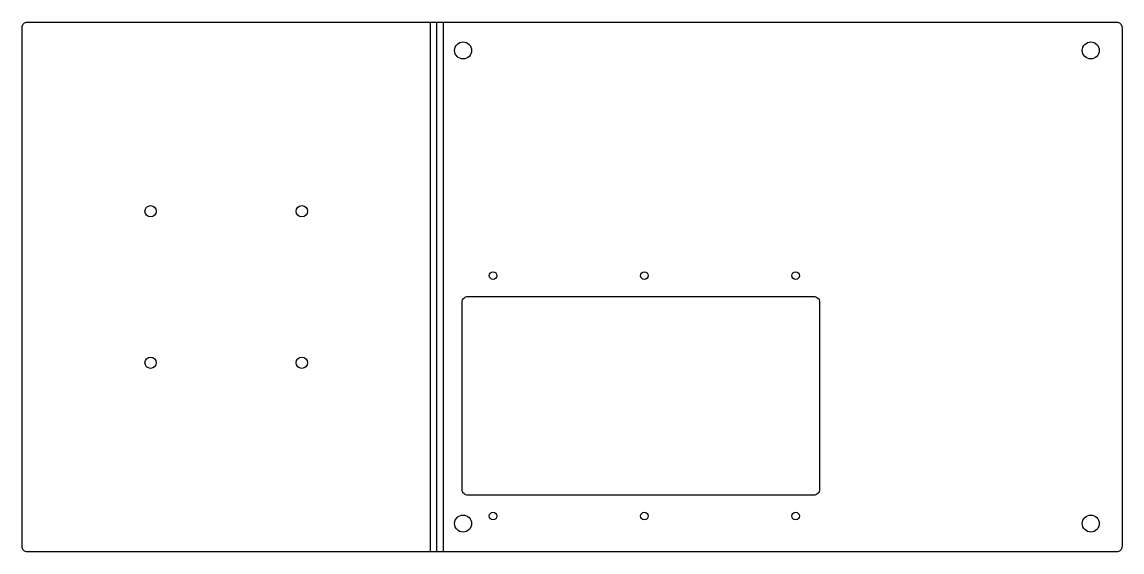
# Model space of a CAD drawing. Header units: millimetres. Extents: x -3 to 579, y 0 to 280.
import ezdxf

# ---------------------------------------------------------------- set-up
doc = ezdxf.new("R2010")
doc.units = ezdxf.units.MM

msp = doc.modelspace()

# ---------------------------------------------------------------- linework, layer by layer
at = {"layer": 'BEND'}
msp.add_line((216.39, 0), (216.39, 280), dxfattribs=at)
at = {"layer": 'BEND_EXTENT'}
for p, q in [((213, 0), (213, 280)), ((219.79, 280), (219.79, 0))]:
    msp.add_line(p, q, dxfattribs=at)
at = {"layer": 'INTERIOR_PROFILES'}
msp.add_lwpolyline([(229.79, 132, -0.414214), (232.79, 135), (415.79, 135, -0.414214), (418.79, 132), (418.79, 33, -0.414214), (415.79, 30), (232.79, 30, -0.414214), (229.79, 33)], format="xyb", close=True, dxfattribs=at)
for centre, radius in [((230.29, 265), 4.5), ((562.29, 265), 4.5), ((65, 180), 3), ((145, 180), 3), ((246.16, 146), 2), ((326.16, 146), 2), ((406.16, 146), 2), ((65, 100), 3), ((145, 100), 3), ((230.29, 15), 4.5), ((246.16, 19), 2), ((326.16, 19), 2), ((406.16, 19), 2), ((562.29, 15), 4.5)]:
    msp.add_circle(centre, radius, dxfattribs=at)
at = {"layer": 'OUTER_PROFILES'}
msp.add_lwpolyline([(-3, 3), (-3, 277, -0.414214), (0, 280), (575.79, 280, -0.414214), (578.79, 277), (578.79, 3, -0.414214), (575.79, 0), (0, 0, -0.414214)], format="xyb", close=True, dxfattribs=at)

doc.saveas('drawing.dxf')
